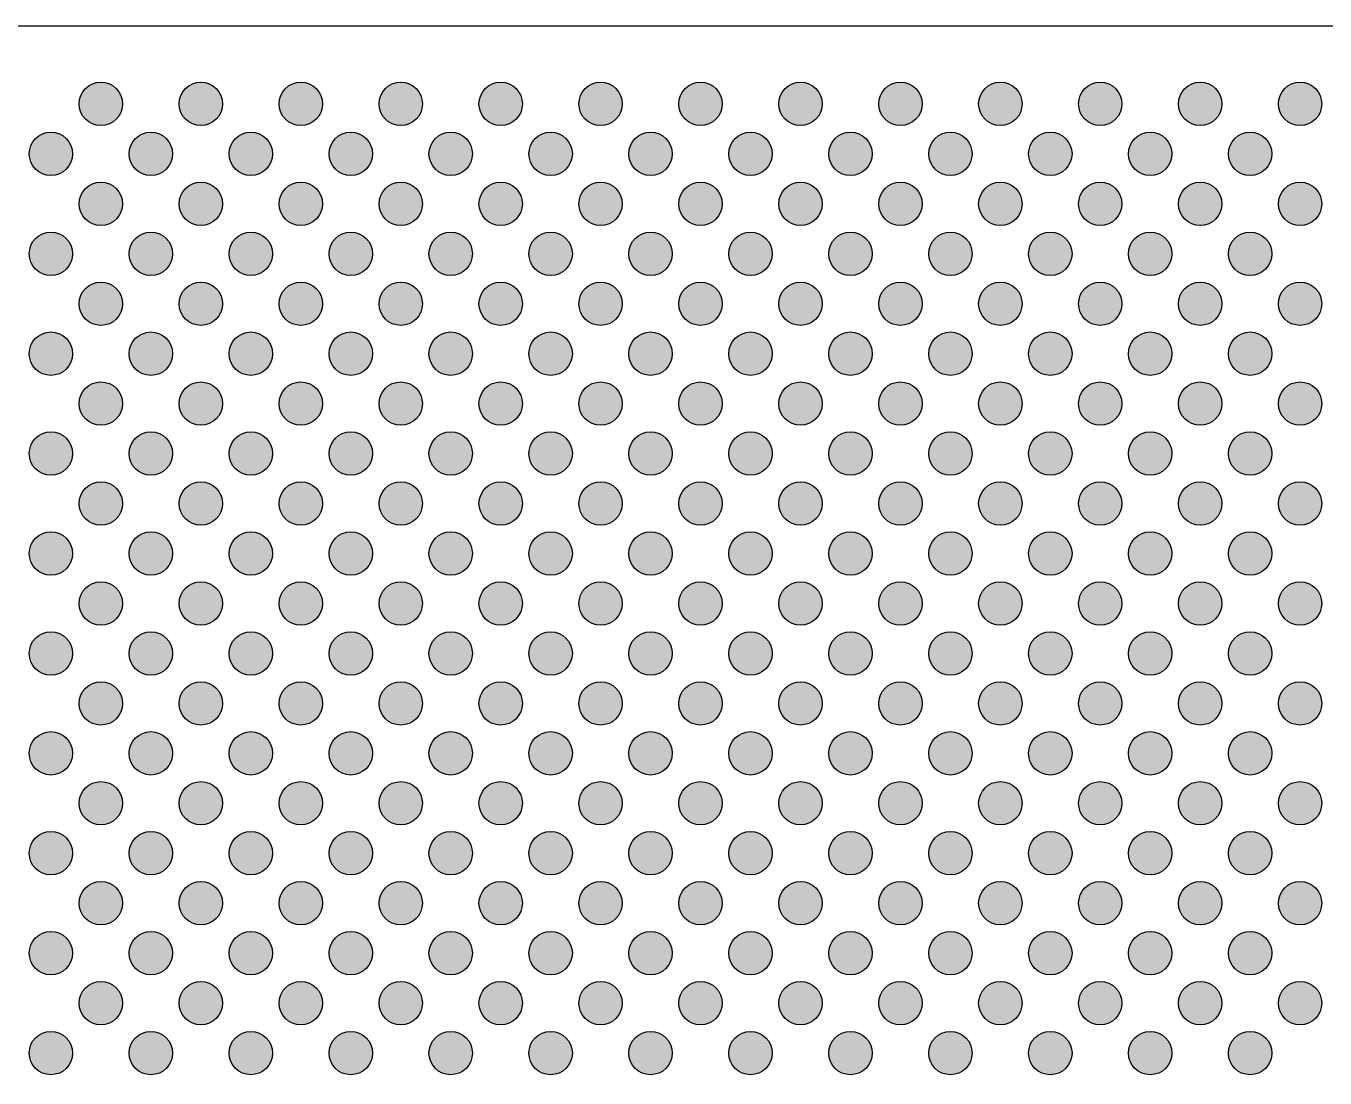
# Model space of a CAD drawing. Extents: x -42000 to 45000, y -40000 to 40000.
# Drawn here: x -15750 to -2882, y 12076 to 22500 of the extents above; entities that cross this region are included whole.
import ezdxf

# ---------------------------------------------------------------- set-up
doc = ezdxf.new("R2010")
doc.units = 0
doc.header["$MEASUREMENT"] = 0
doc.layers.add('PKG_OUTLINE', color=81, linetype='CONTINUOUS')
doc.layers.add('SOLDERMASK_PADS_BTM', color=12, linetype='CONTINUOUS')

msp = doc.modelspace()

# ---------------------------------------------------------------- hatches: boundary and pattern name
at = {"layer": 'SOLDERMASK_PADS_BTM'}
h = msp.add_hatch(color=256, dxfattribs=at)
edge = h.paths.add_edge_path()
edge.add_arc((-15008, 21728), 215, 0, 360, ccw=False)
h = msp.add_hatch(color=256, dxfattribs=at)
edge = h.paths.add_edge_path()
edge.add_arc((-14018, 21728), 215, 0, 360, ccw=False)
h = msp.add_hatch(color=256, dxfattribs=at)
edge = h.paths.add_edge_path()
edge.add_arc((-13028, 21728), 215, 0, 360, ccw=False)
h = msp.add_hatch(color=256, dxfattribs=at)
edge = h.paths.add_edge_path()
edge.add_arc((-12038, 21728), 215, 0, 360, ccw=False)
h = msp.add_hatch(color=256, dxfattribs=at)
edge = h.paths.add_edge_path()
edge.add_arc((-11048, 21728), 215, 0, 360, ccw=False)
h = msp.add_hatch(color=256, dxfattribs=at)
edge = h.paths.add_edge_path()
edge.add_arc((-10058, 21728), 215, 0, 360, ccw=False)
h = msp.add_hatch(color=256, dxfattribs=at)
edge = h.paths.add_edge_path()
edge.add_arc((-9068, 21728), 215, 0, 360, ccw=False)
h = msp.add_hatch(color=256, dxfattribs=at)
edge = h.paths.add_edge_path()
edge.add_arc((-8078, 21728), 215, 0, 360, ccw=False)
h = msp.add_hatch(color=256, dxfattribs=at)
edge = h.paths.add_edge_path()
edge.add_arc((-7088, 21728), 215, 0, 360, ccw=False)
h = msp.add_hatch(color=256, dxfattribs=at)
edge = h.paths.add_edge_path()
edge.add_arc((-6098, 21728), 215, 0, 360, ccw=False)
h = msp.add_hatch(color=256, dxfattribs=at)
edge = h.paths.add_edge_path()
edge.add_arc((-5108, 21728), 215, 0, 360, ccw=False)
h = msp.add_hatch(color=256, dxfattribs=at)
edge = h.paths.add_edge_path()
edge.add_arc((-4118, 21728), 215, 0, 360, ccw=False)
h = msp.add_hatch(color=256, dxfattribs=at)
edge = h.paths.add_edge_path()
edge.add_arc((-3129, 21728), 215, 0, 360, ccw=False)
h = msp.add_hatch(color=256, dxfattribs=at)
edge = h.paths.add_edge_path()
edge.add_arc((-15503, 21233), 215, 0, 360, ccw=False)
h = msp.add_hatch(color=256, dxfattribs=at)
edge = h.paths.add_edge_path()
edge.add_arc((-14513, 21233), 215, 0, 360, ccw=False)
h = msp.add_hatch(color=256, dxfattribs=at)
edge = h.paths.add_edge_path()
edge.add_arc((-13523, 21233), 215, 0, 360, ccw=False)
h = msp.add_hatch(color=256, dxfattribs=at)
edge = h.paths.add_edge_path()
edge.add_arc((-12533, 21233), 215, 0, 360, ccw=False)
h = msp.add_hatch(color=256, dxfattribs=at)
edge = h.paths.add_edge_path()
edge.add_arc((-11543, 21233), 215, 0, 360, ccw=False)
h = msp.add_hatch(color=256, dxfattribs=at)
edge = h.paths.add_edge_path()
edge.add_arc((-10553, 21233), 215, 0, 360, ccw=False)
h = msp.add_hatch(color=256, dxfattribs=at)
edge = h.paths.add_edge_path()
edge.add_arc((-9563, 21233), 215, 0, 360, ccw=False)
h = msp.add_hatch(color=256, dxfattribs=at)
edge = h.paths.add_edge_path()
edge.add_arc((-8573, 21233), 215, 0, 360, ccw=False)
h = msp.add_hatch(color=256, dxfattribs=at)
edge = h.paths.add_edge_path()
edge.add_arc((-7583, 21233), 215, 0, 360, ccw=False)
h = msp.add_hatch(color=256, dxfattribs=at)
edge = h.paths.add_edge_path()
edge.add_arc((-6593, 21233), 215, 0, 360, ccw=False)
h = msp.add_hatch(color=256, dxfattribs=at)
edge = h.paths.add_edge_path()
edge.add_arc((-5603, 21233), 215, 0, 360, ccw=False)
h = msp.add_hatch(color=256, dxfattribs=at)
edge = h.paths.add_edge_path()
edge.add_arc((-4613, 21233), 215, 0, 360, ccw=False)
h = msp.add_hatch(color=256, dxfattribs=at)
edge = h.paths.add_edge_path()
edge.add_arc((-3624, 21233), 215, 0, 360, ccw=False)
h = msp.add_hatch(color=256, dxfattribs=at)
edge = h.paths.add_edge_path()
edge.add_arc((-15008, 20738), 215, 0, 360, ccw=False)
h = msp.add_hatch(color=256, dxfattribs=at)
edge = h.paths.add_edge_path()
edge.add_arc((-14018, 20738), 215, 0, 360, ccw=False)
h = msp.add_hatch(color=256, dxfattribs=at)
edge = h.paths.add_edge_path()
edge.add_arc((-13028, 20738), 215, 0, 360, ccw=False)
h = msp.add_hatch(color=256, dxfattribs=at)
edge = h.paths.add_edge_path()
edge.add_arc((-12038, 20738), 215, 0, 360, ccw=False)
h = msp.add_hatch(color=256, dxfattribs=at)
edge = h.paths.add_edge_path()
edge.add_arc((-11048, 20738), 215, 0, 360, ccw=False)
h = msp.add_hatch(color=256, dxfattribs=at)
edge = h.paths.add_edge_path()
edge.add_arc((-10058, 20738), 215, 0, 360, ccw=False)
h = msp.add_hatch(color=256, dxfattribs=at)
edge = h.paths.add_edge_path()
edge.add_arc((-9068, 20738), 215, 0, 360, ccw=False)
h = msp.add_hatch(color=256, dxfattribs=at)
edge = h.paths.add_edge_path()
edge.add_arc((-8078, 20738), 215, 0, 360, ccw=False)
h = msp.add_hatch(color=256, dxfattribs=at)
edge = h.paths.add_edge_path()
edge.add_arc((-7088, 20738), 215, 0, 360, ccw=False)
h = msp.add_hatch(color=256, dxfattribs=at)
edge = h.paths.add_edge_path()
edge.add_arc((-6098, 20738), 215, 0, 360, ccw=False)
h = msp.add_hatch(color=256, dxfattribs=at)
edge = h.paths.add_edge_path()
edge.add_arc((-5108, 20738), 215, 0, 360, ccw=False)
h = msp.add_hatch(color=256, dxfattribs=at)
edge = h.paths.add_edge_path()
edge.add_arc((-4118, 20738), 215, 0, 360, ccw=False)
h = msp.add_hatch(color=256, dxfattribs=at)
edge = h.paths.add_edge_path()
edge.add_arc((-3129, 20738), 215, 0, 360, ccw=False)
h = msp.add_hatch(color=256, dxfattribs=at)
edge = h.paths.add_edge_path()
edge.add_arc((-15503, 20243), 215, 0, 360, ccw=False)
h = msp.add_hatch(color=256, dxfattribs=at)
edge = h.paths.add_edge_path()
edge.add_arc((-14513, 20243), 215, 0, 360, ccw=False)
h = msp.add_hatch(color=256, dxfattribs=at)
edge = h.paths.add_edge_path()
edge.add_arc((-13523, 20243), 215, 0, 360, ccw=False)
h = msp.add_hatch(color=256, dxfattribs=at)
edge = h.paths.add_edge_path()
edge.add_arc((-12533, 20243), 215, 0, 360, ccw=False)
h = msp.add_hatch(color=256, dxfattribs=at)
edge = h.paths.add_edge_path()
edge.add_arc((-11543, 20243), 215, 0, 360, ccw=False)
h = msp.add_hatch(color=256, dxfattribs=at)
edge = h.paths.add_edge_path()
edge.add_arc((-10553, 20243), 215, 0, 360, ccw=False)
h = msp.add_hatch(color=256, dxfattribs=at)
edge = h.paths.add_edge_path()
edge.add_arc((-9563, 20243), 215, 0, 360, ccw=False)
h = msp.add_hatch(color=256, dxfattribs=at)
edge = h.paths.add_edge_path()
edge.add_arc((-8573, 20243), 215, 0, 360, ccw=False)
h = msp.add_hatch(color=256, dxfattribs=at)
edge = h.paths.add_edge_path()
edge.add_arc((-7583, 20243), 215, 0, 360, ccw=False)
h = msp.add_hatch(color=256, dxfattribs=at)
edge = h.paths.add_edge_path()
edge.add_arc((-6593, 20243), 215, 0, 360, ccw=False)
h = msp.add_hatch(color=256, dxfattribs=at)
edge = h.paths.add_edge_path()
edge.add_arc((-5603, 20243), 215, 0, 360, ccw=False)
h = msp.add_hatch(color=256, dxfattribs=at)
edge = h.paths.add_edge_path()
edge.add_arc((-4613, 20243), 215, 0, 360, ccw=False)
h = msp.add_hatch(color=256, dxfattribs=at)
edge = h.paths.add_edge_path()
edge.add_arc((-3624, 20243), 215, 0, 360, ccw=False)
h = msp.add_hatch(color=256, dxfattribs=at)
edge = h.paths.add_edge_path()
edge.add_arc((-15008, 19748), 215, 0, 360, ccw=False)
h = msp.add_hatch(color=256, dxfattribs=at)
edge = h.paths.add_edge_path()
edge.add_arc((-14018, 19748), 215, 0, 360, ccw=False)
h = msp.add_hatch(color=256, dxfattribs=at)
edge = h.paths.add_edge_path()
edge.add_arc((-13028, 19748), 215, 0, 360, ccw=False)
h = msp.add_hatch(color=256, dxfattribs=at)
edge = h.paths.add_edge_path()
edge.add_arc((-12038, 19748), 215, 0, 360, ccw=False)
h = msp.add_hatch(color=256, dxfattribs=at)
edge = h.paths.add_edge_path()
edge.add_arc((-11048, 19748), 215, 0, 360, ccw=False)
h = msp.add_hatch(color=256, dxfattribs=at)
edge = h.paths.add_edge_path()
edge.add_arc((-10058, 19748), 215, 0, 360, ccw=False)
h = msp.add_hatch(color=256, dxfattribs=at)
edge = h.paths.add_edge_path()
edge.add_arc((-9068, 19748), 215, 0, 360, ccw=False)
h = msp.add_hatch(color=256, dxfattribs=at)
edge = h.paths.add_edge_path()
edge.add_arc((-8078, 19748), 215, 0, 360, ccw=False)
h = msp.add_hatch(color=256, dxfattribs=at)
edge = h.paths.add_edge_path()
edge.add_arc((-7088, 19748), 215, 0, 360, ccw=False)
h = msp.add_hatch(color=256, dxfattribs=at)
edge = h.paths.add_edge_path()
edge.add_arc((-6098, 19748), 215, 0, 360, ccw=False)
h = msp.add_hatch(color=256, dxfattribs=at)
edge = h.paths.add_edge_path()
edge.add_arc((-5108, 19748), 215, 0, 360, ccw=False)
h = msp.add_hatch(color=256, dxfattribs=at)
edge = h.paths.add_edge_path()
edge.add_arc((-4118, 19748), 215, 0, 360, ccw=False)
h = msp.add_hatch(color=256, dxfattribs=at)
edge = h.paths.add_edge_path()
edge.add_arc((-3129, 19748), 215, 0, 360, ccw=False)
h = msp.add_hatch(color=256, dxfattribs=at)
edge = h.paths.add_edge_path()
edge.add_arc((-15503, 19253), 215, 0, 360, ccw=False)
h = msp.add_hatch(color=256, dxfattribs=at)
edge = h.paths.add_edge_path()
edge.add_arc((-14513, 19253), 215, 0, 360, ccw=False)
h = msp.add_hatch(color=256, dxfattribs=at)
edge = h.paths.add_edge_path()
edge.add_arc((-13523, 19253), 215, 0, 360, ccw=False)
h = msp.add_hatch(color=256, dxfattribs=at)
edge = h.paths.add_edge_path()
edge.add_arc((-12533, 19253), 215, 0, 360, ccw=False)
h = msp.add_hatch(color=256, dxfattribs=at)
edge = h.paths.add_edge_path()
edge.add_arc((-11543, 19253), 215, 0, 360, ccw=False)
h = msp.add_hatch(color=256, dxfattribs=at)
edge = h.paths.add_edge_path()
edge.add_arc((-10553, 19253), 215, 0, 360, ccw=False)
h = msp.add_hatch(color=256, dxfattribs=at)
edge = h.paths.add_edge_path()
edge.add_arc((-9563, 19253), 215, 0, 360, ccw=False)
h = msp.add_hatch(color=256, dxfattribs=at)
edge = h.paths.add_edge_path()
edge.add_arc((-8573, 19253), 215, 0, 360, ccw=False)
h = msp.add_hatch(color=256, dxfattribs=at)
edge = h.paths.add_edge_path()
edge.add_arc((-7583, 19253), 215, 0, 360, ccw=False)
h = msp.add_hatch(color=256, dxfattribs=at)
edge = h.paths.add_edge_path()
edge.add_arc((-6593, 19253), 215, 0, 360, ccw=False)
h = msp.add_hatch(color=256, dxfattribs=at)
edge = h.paths.add_edge_path()
edge.add_arc((-5603, 19253), 215, 0, 360, ccw=False)
h = msp.add_hatch(color=256, dxfattribs=at)
edge = h.paths.add_edge_path()
edge.add_arc((-4613, 19253), 215, 0, 360, ccw=False)
h = msp.add_hatch(color=256, dxfattribs=at)
edge = h.paths.add_edge_path()
edge.add_arc((-3624, 19253), 215, 0, 360, ccw=False)
h = msp.add_hatch(color=256, dxfattribs=at)
edge = h.paths.add_edge_path()
edge.add_arc((-15008, 18758), 215, 0, 360, ccw=False)
h = msp.add_hatch(color=256, dxfattribs=at)
edge = h.paths.add_edge_path()
edge.add_arc((-14018, 18758), 215, 0, 360, ccw=False)
h = msp.add_hatch(color=256, dxfattribs=at)
edge = h.paths.add_edge_path()
edge.add_arc((-13028, 18758), 215, 0, 360, ccw=False)
h = msp.add_hatch(color=256, dxfattribs=at)
edge = h.paths.add_edge_path()
edge.add_arc((-12038, 18758), 215, 0, 360, ccw=False)
h = msp.add_hatch(color=256, dxfattribs=at)
edge = h.paths.add_edge_path()
edge.add_arc((-11048, 18758), 215, 0, 360, ccw=False)
h = msp.add_hatch(color=256, dxfattribs=at)
edge = h.paths.add_edge_path()
edge.add_arc((-10058, 18758), 215, 0, 360, ccw=False)
h = msp.add_hatch(color=256, dxfattribs=at)
edge = h.paths.add_edge_path()
edge.add_arc((-9068, 18758), 215, 0, 360, ccw=False)
h = msp.add_hatch(color=256, dxfattribs=at)
edge = h.paths.add_edge_path()
edge.add_arc((-8078, 18758), 215, 0, 360, ccw=False)
h = msp.add_hatch(color=256, dxfattribs=at)
edge = h.paths.add_edge_path()
edge.add_arc((-7088, 18758), 215, 0, 360, ccw=False)
h = msp.add_hatch(color=256, dxfattribs=at)
edge = h.paths.add_edge_path()
edge.add_arc((-6098, 18758), 215, 0, 360, ccw=False)
h = msp.add_hatch(color=256, dxfattribs=at)
edge = h.paths.add_edge_path()
edge.add_arc((-5108, 18758), 215, 0, 360, ccw=False)
h = msp.add_hatch(color=256, dxfattribs=at)
edge = h.paths.add_edge_path()
edge.add_arc((-4118, 18758), 215, 0, 360, ccw=False)
h = msp.add_hatch(color=256, dxfattribs=at)
edge = h.paths.add_edge_path()
edge.add_arc((-3129, 18758), 215, 0, 360, ccw=False)
h = msp.add_hatch(color=256, dxfattribs=at)
edge = h.paths.add_edge_path()
edge.add_arc((-15503, 18263), 215, 0, 360, ccw=False)
h = msp.add_hatch(color=256, dxfattribs=at)
edge = h.paths.add_edge_path()
edge.add_arc((-14513, 18263), 215, 0, 360, ccw=False)
h = msp.add_hatch(color=256, dxfattribs=at)
edge = h.paths.add_edge_path()
edge.add_arc((-13523, 18263), 215, 0, 360, ccw=False)
h = msp.add_hatch(color=256, dxfattribs=at)
edge = h.paths.add_edge_path()
edge.add_arc((-12533, 18263), 215, 0, 360, ccw=False)
h = msp.add_hatch(color=256, dxfattribs=at)
edge = h.paths.add_edge_path()
edge.add_arc((-11543, 18263), 215, 0, 360, ccw=False)
h = msp.add_hatch(color=256, dxfattribs=at)
edge = h.paths.add_edge_path()
edge.add_arc((-10553, 18263), 215, 0, 360, ccw=False)
h = msp.add_hatch(color=256, dxfattribs=at)
edge = h.paths.add_edge_path()
edge.add_arc((-9563, 18263), 215, 0, 360, ccw=False)
h = msp.add_hatch(color=256, dxfattribs=at)
edge = h.paths.add_edge_path()
edge.add_arc((-8573, 18263), 215, 0, 360, ccw=False)
h = msp.add_hatch(color=256, dxfattribs=at)
edge = h.paths.add_edge_path()
edge.add_arc((-7583, 18263), 215, 0, 360, ccw=False)
h = msp.add_hatch(color=256, dxfattribs=at)
edge = h.paths.add_edge_path()
edge.add_arc((-6593, 18263), 215, 0, 360, ccw=False)
h = msp.add_hatch(color=256, dxfattribs=at)
edge = h.paths.add_edge_path()
edge.add_arc((-5603, 18263), 215, 0, 360, ccw=False)
h = msp.add_hatch(color=256, dxfattribs=at)
edge = h.paths.add_edge_path()
edge.add_arc((-4613, 18263), 215, 0, 360, ccw=False)
h = msp.add_hatch(color=256, dxfattribs=at)
edge = h.paths.add_edge_path()
edge.add_arc((-3624, 18263), 215, 0, 360, ccw=False)
h = msp.add_hatch(color=256, dxfattribs=at)
edge = h.paths.add_edge_path()
edge.add_arc((-15008, 17768), 215, 0, 360, ccw=False)
h = msp.add_hatch(color=256, dxfattribs=at)
edge = h.paths.add_edge_path()
edge.add_arc((-14018, 17768), 215, 0, 360, ccw=False)
h = msp.add_hatch(color=256, dxfattribs=at)
edge = h.paths.add_edge_path()
edge.add_arc((-13028, 17768), 215, 0, 360, ccw=False)
h = msp.add_hatch(color=256, dxfattribs=at)
edge = h.paths.add_edge_path()
edge.add_arc((-12038, 17768), 215, 0, 360, ccw=False)
h = msp.add_hatch(color=256, dxfattribs=at)
edge = h.paths.add_edge_path()
edge.add_arc((-11048, 17768), 215, 0, 360, ccw=False)
h = msp.add_hatch(color=256, dxfattribs=at)
edge = h.paths.add_edge_path()
edge.add_arc((-10058, 17768), 215, 0, 360, ccw=False)
h = msp.add_hatch(color=256, dxfattribs=at)
edge = h.paths.add_edge_path()
edge.add_arc((-9068, 17768), 215, 0, 360, ccw=False)
h = msp.add_hatch(color=256, dxfattribs=at)
edge = h.paths.add_edge_path()
edge.add_arc((-8078, 17768), 215, 0, 360, ccw=False)
h = msp.add_hatch(color=256, dxfattribs=at)
edge = h.paths.add_edge_path()
edge.add_arc((-7088, 17768), 215, 0, 360, ccw=False)
h = msp.add_hatch(color=256, dxfattribs=at)
edge = h.paths.add_edge_path()
edge.add_arc((-6098, 17768), 215, 0, 360, ccw=False)
h = msp.add_hatch(color=256, dxfattribs=at)
edge = h.paths.add_edge_path()
edge.add_arc((-5108, 17768), 215, 0, 360, ccw=False)
h = msp.add_hatch(color=256, dxfattribs=at)
edge = h.paths.add_edge_path()
edge.add_arc((-4118, 17768), 215, 0, 360, ccw=False)
h = msp.add_hatch(color=256, dxfattribs=at)
edge = h.paths.add_edge_path()
edge.add_arc((-3129, 17768), 215, 0, 360, ccw=False)
h = msp.add_hatch(color=256, dxfattribs=at)
edge = h.paths.add_edge_path()
edge.add_arc((-15503, 17273), 215, 0, 360, ccw=False)
h = msp.add_hatch(color=256, dxfattribs=at)
edge = h.paths.add_edge_path()
edge.add_arc((-14513, 17273), 215, 0, 360, ccw=False)
h = msp.add_hatch(color=256, dxfattribs=at)
edge = h.paths.add_edge_path()
edge.add_arc((-13523, 17273), 215, 0, 360, ccw=False)
h = msp.add_hatch(color=256, dxfattribs=at)
edge = h.paths.add_edge_path()
edge.add_arc((-12533, 17273), 215, 0, 360, ccw=False)
h = msp.add_hatch(color=256, dxfattribs=at)
edge = h.paths.add_edge_path()
edge.add_arc((-11543, 17273), 215, 0, 360, ccw=False)
h = msp.add_hatch(color=256, dxfattribs=at)
edge = h.paths.add_edge_path()
edge.add_arc((-10553, 17273), 215, 0, 360, ccw=False)
h = msp.add_hatch(color=256, dxfattribs=at)
edge = h.paths.add_edge_path()
edge.add_arc((-9563, 17273), 215, 0, 360, ccw=False)
h = msp.add_hatch(color=256, dxfattribs=at)
edge = h.paths.add_edge_path()
edge.add_arc((-8573, 17273), 215, 0, 360, ccw=False)
h = msp.add_hatch(color=256, dxfattribs=at)
edge = h.paths.add_edge_path()
edge.add_arc((-7583, 17273), 215, 0, 360, ccw=False)
h = msp.add_hatch(color=256, dxfattribs=at)
edge = h.paths.add_edge_path()
edge.add_arc((-6593, 17273), 215, 0, 360, ccw=False)
h = msp.add_hatch(color=256, dxfattribs=at)
edge = h.paths.add_edge_path()
edge.add_arc((-5603, 17273), 215, 0, 360, ccw=False)
h = msp.add_hatch(color=256, dxfattribs=at)
edge = h.paths.add_edge_path()
edge.add_arc((-4613, 17273), 215, 0, 360, ccw=False)
h = msp.add_hatch(color=256, dxfattribs=at)
edge = h.paths.add_edge_path()
edge.add_arc((-3624, 17273), 215, 0, 360, ccw=False)
h = msp.add_hatch(color=256, dxfattribs=at)
edge = h.paths.add_edge_path()
edge.add_arc((-15008, 16778), 215, 0, 360, ccw=False)
h = msp.add_hatch(color=256, dxfattribs=at)
edge = h.paths.add_edge_path()
edge.add_arc((-14018, 16778), 215, 0, 360, ccw=False)
h = msp.add_hatch(color=256, dxfattribs=at)
edge = h.paths.add_edge_path()
edge.add_arc((-13028, 16778), 215, 0, 360, ccw=False)
h = msp.add_hatch(color=256, dxfattribs=at)
edge = h.paths.add_edge_path()
edge.add_arc((-12038, 16778), 215, 0, 360, ccw=False)
h = msp.add_hatch(color=256, dxfattribs=at)
edge = h.paths.add_edge_path()
edge.add_arc((-11048, 16778), 215, 0, 360, ccw=False)
h = msp.add_hatch(color=256, dxfattribs=at)
edge = h.paths.add_edge_path()
edge.add_arc((-10058, 16778), 215, 0, 360, ccw=False)
h = msp.add_hatch(color=256, dxfattribs=at)
edge = h.paths.add_edge_path()
edge.add_arc((-9068, 16778), 215, 0, 360, ccw=False)
h = msp.add_hatch(color=256, dxfattribs=at)
edge = h.paths.add_edge_path()
edge.add_arc((-8078, 16778), 215, 0, 360, ccw=False)
h = msp.add_hatch(color=256, dxfattribs=at)
edge = h.paths.add_edge_path()
edge.add_arc((-7088, 16778), 215, 0, 360, ccw=False)
h = msp.add_hatch(color=256, dxfattribs=at)
edge = h.paths.add_edge_path()
edge.add_arc((-6098, 16778), 215, 0, 360, ccw=False)
h = msp.add_hatch(color=256, dxfattribs=at)
edge = h.paths.add_edge_path()
edge.add_arc((-5108, 16778), 215, 0, 360, ccw=False)
h = msp.add_hatch(color=256, dxfattribs=at)
edge = h.paths.add_edge_path()
edge.add_arc((-4118, 16778), 215, 0, 360, ccw=False)
h = msp.add_hatch(color=256, dxfattribs=at)
edge = h.paths.add_edge_path()
edge.add_arc((-3129, 16778), 215, 0, 360, ccw=False)
h = msp.add_hatch(color=256, dxfattribs=at)
edge = h.paths.add_edge_path()
edge.add_arc((-15503, 16283), 215, 0, 360, ccw=False)
h = msp.add_hatch(color=256, dxfattribs=at)
edge = h.paths.add_edge_path()
edge.add_arc((-14513, 16283), 215, 0, 360, ccw=False)
h = msp.add_hatch(color=256, dxfattribs=at)
edge = h.paths.add_edge_path()
edge.add_arc((-13523, 16283), 215, 0, 360, ccw=False)
h = msp.add_hatch(color=256, dxfattribs=at)
edge = h.paths.add_edge_path()
edge.add_arc((-12533, 16283), 215, 0, 360, ccw=False)
h = msp.add_hatch(color=256, dxfattribs=at)
edge = h.paths.add_edge_path()
edge.add_arc((-11543, 16283), 215, 0, 360, ccw=False)
h = msp.add_hatch(color=256, dxfattribs=at)
edge = h.paths.add_edge_path()
edge.add_arc((-10553, 16283), 215, 0, 360, ccw=False)
h = msp.add_hatch(color=256, dxfattribs=at)
edge = h.paths.add_edge_path()
edge.add_arc((-9563, 16283), 215, 0, 360, ccw=False)
h = msp.add_hatch(color=256, dxfattribs=at)
edge = h.paths.add_edge_path()
edge.add_arc((-8573, 16283), 215, 0, 360, ccw=False)
h = msp.add_hatch(color=256, dxfattribs=at)
edge = h.paths.add_edge_path()
edge.add_arc((-7583, 16283), 215, 0, 360, ccw=False)
h = msp.add_hatch(color=256, dxfattribs=at)
edge = h.paths.add_edge_path()
edge.add_arc((-6593, 16283), 215, 0, 360, ccw=False)
h = msp.add_hatch(color=256, dxfattribs=at)
edge = h.paths.add_edge_path()
edge.add_arc((-5603, 16283), 215, 0, 360, ccw=False)
h = msp.add_hatch(color=256, dxfattribs=at)
edge = h.paths.add_edge_path()
edge.add_arc((-4613, 16283), 215, 0, 360, ccw=False)
h = msp.add_hatch(color=256, dxfattribs=at)
edge = h.paths.add_edge_path()
edge.add_arc((-3624, 16283), 215, 0, 360, ccw=False)
h = msp.add_hatch(color=256, dxfattribs=at)
edge = h.paths.add_edge_path()
edge.add_arc((-15008, 15788), 215, 0, 360, ccw=False)
h = msp.add_hatch(color=256, dxfattribs=at)
edge = h.paths.add_edge_path()
edge.add_arc((-14018, 15788), 215, 0, 360, ccw=False)
h = msp.add_hatch(color=256, dxfattribs=at)
edge = h.paths.add_edge_path()
edge.add_arc((-13028, 15788), 215, 0, 360, ccw=False)
h = msp.add_hatch(color=256, dxfattribs=at)
edge = h.paths.add_edge_path()
edge.add_arc((-12038, 15788), 215, 0, 360, ccw=False)
h = msp.add_hatch(color=256, dxfattribs=at)
edge = h.paths.add_edge_path()
edge.add_arc((-11048, 15788), 215, 0, 360, ccw=False)
h = msp.add_hatch(color=256, dxfattribs=at)
edge = h.paths.add_edge_path()
edge.add_arc((-10058, 15788), 215, 0, 360, ccw=False)
h = msp.add_hatch(color=256, dxfattribs=at)
edge = h.paths.add_edge_path()
edge.add_arc((-9068, 15788), 215, 0, 360, ccw=False)
h = msp.add_hatch(color=256, dxfattribs=at)
edge = h.paths.add_edge_path()
edge.add_arc((-8078, 15788), 215, 0, 360, ccw=False)
h = msp.add_hatch(color=256, dxfattribs=at)
edge = h.paths.add_edge_path()
edge.add_arc((-7088, 15788), 215, 0, 360, ccw=False)
h = msp.add_hatch(color=256, dxfattribs=at)
edge = h.paths.add_edge_path()
edge.add_arc((-6098, 15788), 215, 0, 360, ccw=False)
h = msp.add_hatch(color=256, dxfattribs=at)
edge = h.paths.add_edge_path()
edge.add_arc((-5108, 15788), 215, 0, 360, ccw=False)
h = msp.add_hatch(color=256, dxfattribs=at)
edge = h.paths.add_edge_path()
edge.add_arc((-4118, 15788), 215, 0, 360, ccw=False)
h = msp.add_hatch(color=256, dxfattribs=at)
edge = h.paths.add_edge_path()
edge.add_arc((-3129, 15788), 215, 0, 360, ccw=False)
h = msp.add_hatch(color=256, dxfattribs=at)
edge = h.paths.add_edge_path()
edge.add_arc((-15503, 15293), 215, 0, 360, ccw=False)
h = msp.add_hatch(color=256, dxfattribs=at)
edge = h.paths.add_edge_path()
edge.add_arc((-14513, 15293), 215, 0, 360, ccw=False)
h = msp.add_hatch(color=256, dxfattribs=at)
edge = h.paths.add_edge_path()
edge.add_arc((-13523, 15293), 215, 0, 360, ccw=False)
h = msp.add_hatch(color=256, dxfattribs=at)
edge = h.paths.add_edge_path()
edge.add_arc((-12533, 15293), 215, 0, 360, ccw=False)
h = msp.add_hatch(color=256, dxfattribs=at)
edge = h.paths.add_edge_path()
edge.add_arc((-11543, 15293), 215, 0, 360, ccw=False)
h = msp.add_hatch(color=256, dxfattribs=at)
edge = h.paths.add_edge_path()
edge.add_arc((-10553, 15293), 215, 0, 360, ccw=False)
h = msp.add_hatch(color=256, dxfattribs=at)
edge = h.paths.add_edge_path()
edge.add_arc((-9563, 15293), 215, 0, 360, ccw=False)
h = msp.add_hatch(color=256, dxfattribs=at)
edge = h.paths.add_edge_path()
edge.add_arc((-8573, 15293), 215, 0, 360, ccw=False)
h = msp.add_hatch(color=256, dxfattribs=at)
edge = h.paths.add_edge_path()
edge.add_arc((-7583, 15293), 215, 0, 360, ccw=False)
h = msp.add_hatch(color=256, dxfattribs=at)
edge = h.paths.add_edge_path()
edge.add_arc((-6593, 15293), 215, 0, 360, ccw=False)
h = msp.add_hatch(color=256, dxfattribs=at)
edge = h.paths.add_edge_path()
edge.add_arc((-5603, 15293), 215, 0, 360, ccw=False)
h = msp.add_hatch(color=256, dxfattribs=at)
edge = h.paths.add_edge_path()
edge.add_arc((-4613, 15293), 215, 0, 360, ccw=False)
h = msp.add_hatch(color=256, dxfattribs=at)
edge = h.paths.add_edge_path()
edge.add_arc((-3624, 15293), 215, 0, 360, ccw=False)
h = msp.add_hatch(color=256, dxfattribs=at)
edge = h.paths.add_edge_path()
edge.add_arc((-15008, 14798), 215, 0, 360, ccw=False)
h = msp.add_hatch(color=256, dxfattribs=at)
edge = h.paths.add_edge_path()
edge.add_arc((-14018, 14798), 215, 0, 360, ccw=False)
h = msp.add_hatch(color=256, dxfattribs=at)
edge = h.paths.add_edge_path()
edge.add_arc((-13028, 14798), 215, 0, 360, ccw=False)
h = msp.add_hatch(color=256, dxfattribs=at)
edge = h.paths.add_edge_path()
edge.add_arc((-12038, 14798), 215, 0, 360, ccw=False)
h = msp.add_hatch(color=256, dxfattribs=at)
edge = h.paths.add_edge_path()
edge.add_arc((-11048, 14798), 215, 0, 360, ccw=False)
h = msp.add_hatch(color=256, dxfattribs=at)
edge = h.paths.add_edge_path()
edge.add_arc((-10058, 14798), 215, 0, 360, ccw=False)
h = msp.add_hatch(color=256, dxfattribs=at)
edge = h.paths.add_edge_path()
edge.add_arc((-9068, 14798), 215, 0, 360, ccw=False)
h = msp.add_hatch(color=256, dxfattribs=at)
edge = h.paths.add_edge_path()
edge.add_arc((-8078, 14798), 215, 0, 360, ccw=False)
h = msp.add_hatch(color=256, dxfattribs=at)
edge = h.paths.add_edge_path()
edge.add_arc((-7088, 14798), 215, 0, 360, ccw=False)
h = msp.add_hatch(color=256, dxfattribs=at)
edge = h.paths.add_edge_path()
edge.add_arc((-6098, 14798), 215, 0, 360, ccw=False)
h = msp.add_hatch(color=256, dxfattribs=at)
edge = h.paths.add_edge_path()
edge.add_arc((-5108, 14798), 215, 0, 360, ccw=False)
h = msp.add_hatch(color=256, dxfattribs=at)
edge = h.paths.add_edge_path()
edge.add_arc((-4118, 14798), 215, 0, 360, ccw=False)
h = msp.add_hatch(color=256, dxfattribs=at)
edge = h.paths.add_edge_path()
edge.add_arc((-3129, 14798), 215, 0, 360, ccw=False)
h = msp.add_hatch(color=256, dxfattribs=at)
edge = h.paths.add_edge_path()
edge.add_arc((-15503, 14303), 215, 0, 360, ccw=False)
h = msp.add_hatch(color=256, dxfattribs=at)
edge = h.paths.add_edge_path()
edge.add_arc((-14513, 14303), 215, 0, 360, ccw=False)
h = msp.add_hatch(color=256, dxfattribs=at)
edge = h.paths.add_edge_path()
edge.add_arc((-13523, 14303), 215, 0, 360, ccw=False)
h = msp.add_hatch(color=256, dxfattribs=at)
edge = h.paths.add_edge_path()
edge.add_arc((-12533, 14303), 215, 0, 360, ccw=False)
h = msp.add_hatch(color=256, dxfattribs=at)
edge = h.paths.add_edge_path()
edge.add_arc((-11543, 14303), 215, 0, 360, ccw=False)
h = msp.add_hatch(color=256, dxfattribs=at)
edge = h.paths.add_edge_path()
edge.add_arc((-10553, 14303), 215, 0, 360, ccw=False)
h = msp.add_hatch(color=256, dxfattribs=at)
edge = h.paths.add_edge_path()
edge.add_arc((-9563, 14303), 215, 0, 360, ccw=False)
h = msp.add_hatch(color=256, dxfattribs=at)
edge = h.paths.add_edge_path()
edge.add_arc((-8573, 14303), 215, 0, 360, ccw=False)
h = msp.add_hatch(color=256, dxfattribs=at)
edge = h.paths.add_edge_path()
edge.add_arc((-7583, 14303), 215, 0, 360, ccw=False)
h = msp.add_hatch(color=256, dxfattribs=at)
edge = h.paths.add_edge_path()
edge.add_arc((-6593, 14303), 215, 0, 360, ccw=False)
h = msp.add_hatch(color=256, dxfattribs=at)
edge = h.paths.add_edge_path()
edge.add_arc((-5603, 14303), 215, 0, 360, ccw=False)
h = msp.add_hatch(color=256, dxfattribs=at)
edge = h.paths.add_edge_path()
edge.add_arc((-4613, 14303), 215, 0, 360, ccw=False)
h = msp.add_hatch(color=256, dxfattribs=at)
edge = h.paths.add_edge_path()
edge.add_arc((-3624, 14303), 215, 0, 360, ccw=False)
h = msp.add_hatch(color=256, dxfattribs=at)
edge = h.paths.add_edge_path()
edge.add_arc((-15008, 13808), 215, 0, 360, ccw=False)
h = msp.add_hatch(color=256, dxfattribs=at)
edge = h.paths.add_edge_path()
edge.add_arc((-14018, 13808), 215, 0, 360, ccw=False)
h = msp.add_hatch(color=256, dxfattribs=at)
edge = h.paths.add_edge_path()
edge.add_arc((-13028, 13808), 215, 0, 360, ccw=False)
h = msp.add_hatch(color=256, dxfattribs=at)
edge = h.paths.add_edge_path()
edge.add_arc((-12038, 13808), 215, 0, 360, ccw=False)
h = msp.add_hatch(color=256, dxfattribs=at)
edge = h.paths.add_edge_path()
edge.add_arc((-11048, 13808), 215, 0, 360, ccw=False)
h = msp.add_hatch(color=256, dxfattribs=at)
edge = h.paths.add_edge_path()
edge.add_arc((-10058, 13808), 215, 0, 360, ccw=False)
h = msp.add_hatch(color=256, dxfattribs=at)
edge = h.paths.add_edge_path()
edge.add_arc((-9068, 13808), 215, 0, 360, ccw=False)
h = msp.add_hatch(color=256, dxfattribs=at)
edge = h.paths.add_edge_path()
edge.add_arc((-8078, 13808), 215, 0, 360, ccw=False)
h = msp.add_hatch(color=256, dxfattribs=at)
edge = h.paths.add_edge_path()
edge.add_arc((-7088, 13808), 215, 0, 360, ccw=False)
h = msp.add_hatch(color=256, dxfattribs=at)
edge = h.paths.add_edge_path()
edge.add_arc((-6098, 13808), 215, 0, 360, ccw=False)
h = msp.add_hatch(color=256, dxfattribs=at)
edge = h.paths.add_edge_path()
edge.add_arc((-5108, 13808), 215, 0, 360, ccw=False)
h = msp.add_hatch(color=256, dxfattribs=at)
edge = h.paths.add_edge_path()
edge.add_arc((-4118, 13808), 215, 0, 360, ccw=False)
h = msp.add_hatch(color=256, dxfattribs=at)
edge = h.paths.add_edge_path()
edge.add_arc((-3129, 13808), 215, 0, 360, ccw=False)
h = msp.add_hatch(color=256, dxfattribs=at)
edge = h.paths.add_edge_path()
edge.add_arc((-15503, 13313), 215, 0, 360, ccw=False)
h = msp.add_hatch(color=256, dxfattribs=at)
edge = h.paths.add_edge_path()
edge.add_arc((-14513, 13313), 215, 0, 360, ccw=False)
h = msp.add_hatch(color=256, dxfattribs=at)
edge = h.paths.add_edge_path()
edge.add_arc((-13523, 13313), 215, 0, 360, ccw=False)
h = msp.add_hatch(color=256, dxfattribs=at)
edge = h.paths.add_edge_path()
edge.add_arc((-12533, 13313), 215, 0, 360, ccw=False)
h = msp.add_hatch(color=256, dxfattribs=at)
edge = h.paths.add_edge_path()
edge.add_arc((-11543, 13313), 215, 0, 360, ccw=False)
h = msp.add_hatch(color=256, dxfattribs=at)
edge = h.paths.add_edge_path()
edge.add_arc((-10553, 13313), 215, 0, 360, ccw=False)
h = msp.add_hatch(color=256, dxfattribs=at)
edge = h.paths.add_edge_path()
edge.add_arc((-9563, 13313), 215, 0, 360, ccw=False)
h = msp.add_hatch(color=256, dxfattribs=at)
edge = h.paths.add_edge_path()
edge.add_arc((-8573, 13313), 215, 0, 360, ccw=False)
h = msp.add_hatch(color=256, dxfattribs=at)
edge = h.paths.add_edge_path()
edge.add_arc((-7583, 13313), 215, 0, 360, ccw=False)
h = msp.add_hatch(color=256, dxfattribs=at)
edge = h.paths.add_edge_path()
edge.add_arc((-6593, 13313), 215, 0, 360, ccw=False)
h = msp.add_hatch(color=256, dxfattribs=at)
edge = h.paths.add_edge_path()
edge.add_arc((-5603, 13313), 215, 0, 360, ccw=False)
h = msp.add_hatch(color=256, dxfattribs=at)
edge = h.paths.add_edge_path()
edge.add_arc((-4613, 13313), 215, 0, 360, ccw=False)
h = msp.add_hatch(color=256, dxfattribs=at)
edge = h.paths.add_edge_path()
edge.add_arc((-3624, 13313), 215, 0, 360, ccw=False)
h = msp.add_hatch(color=256, dxfattribs=at)
edge = h.paths.add_edge_path()
edge.add_arc((-15008, 12818), 215, 0, 360, ccw=False)
h = msp.add_hatch(color=256, dxfattribs=at)
edge = h.paths.add_edge_path()
edge.add_arc((-14018, 12818), 215, 0, 360, ccw=False)
h = msp.add_hatch(color=256, dxfattribs=at)
edge = h.paths.add_edge_path()
edge.add_arc((-13028, 12818), 215, 0, 360, ccw=False)
h = msp.add_hatch(color=256, dxfattribs=at)
edge = h.paths.add_edge_path()
edge.add_arc((-12038, 12818), 215, 0, 360, ccw=False)
h = msp.add_hatch(color=256, dxfattribs=at)
edge = h.paths.add_edge_path()
edge.add_arc((-11048, 12818), 215, 0, 360, ccw=False)
h = msp.add_hatch(color=256, dxfattribs=at)
edge = h.paths.add_edge_path()
edge.add_arc((-10058, 12818), 215, 0, 360, ccw=False)
h = msp.add_hatch(color=256, dxfattribs=at)
edge = h.paths.add_edge_path()
edge.add_arc((-9068, 12818), 215, 0, 360, ccw=False)
h = msp.add_hatch(color=256, dxfattribs=at)
edge = h.paths.add_edge_path()
edge.add_arc((-8078, 12818), 215, 0, 360, ccw=False)
h = msp.add_hatch(color=256, dxfattribs=at)
edge = h.paths.add_edge_path()
edge.add_arc((-7088, 12818), 215, 0, 360, ccw=False)
h = msp.add_hatch(color=256, dxfattribs=at)
edge = h.paths.add_edge_path()
edge.add_arc((-6098, 12818), 215, 0, 360, ccw=False)
h = msp.add_hatch(color=256, dxfattribs=at)
edge = h.paths.add_edge_path()
edge.add_arc((-5108, 12818), 215, 0, 360, ccw=False)
h = msp.add_hatch(color=256, dxfattribs=at)
edge = h.paths.add_edge_path()
edge.add_arc((-4118, 12818), 215, 0, 360, ccw=False)
h = msp.add_hatch(color=256, dxfattribs=at)
edge = h.paths.add_edge_path()
edge.add_arc((-3129, 12818), 215, 0, 360, ccw=False)
h = msp.add_hatch(color=256, dxfattribs=at)
edge = h.paths.add_edge_path()
edge.add_arc((-15503, 12323), 215, 0, 360, ccw=False)
h = msp.add_hatch(color=256, dxfattribs=at)
edge = h.paths.add_edge_path()
edge.add_arc((-14513, 12323), 215, 0, 360, ccw=False)
h = msp.add_hatch(color=256, dxfattribs=at)
edge = h.paths.add_edge_path()
edge.add_arc((-13523, 12323), 215, 0, 360, ccw=False)
h = msp.add_hatch(color=256, dxfattribs=at)
edge = h.paths.add_edge_path()
edge.add_arc((-12533, 12323), 215, 0, 360, ccw=False)
h = msp.add_hatch(color=256, dxfattribs=at)
edge = h.paths.add_edge_path()
edge.add_arc((-11543, 12323), 215, 0, 360, ccw=False)
h = msp.add_hatch(color=256, dxfattribs=at)
edge = h.paths.add_edge_path()
edge.add_arc((-10553, 12323), 215, 0, 360, ccw=False)
h = msp.add_hatch(color=256, dxfattribs=at)
edge = h.paths.add_edge_path()
edge.add_arc((-9563, 12323), 215, 0, 360, ccw=False)
h = msp.add_hatch(color=256, dxfattribs=at)
edge = h.paths.add_edge_path()
edge.add_arc((-8573, 12323), 215, 0, 360, ccw=False)
h = msp.add_hatch(color=256, dxfattribs=at)
edge = h.paths.add_edge_path()
edge.add_arc((-7583, 12323), 215, 0, 360, ccw=False)
h = msp.add_hatch(color=256, dxfattribs=at)
edge = h.paths.add_edge_path()
edge.add_arc((-6593, 12323), 215, 0, 360, ccw=False)
h = msp.add_hatch(color=256, dxfattribs=at)
edge = h.paths.add_edge_path()
edge.add_arc((-5603, 12323), 215, 0, 360, ccw=False)
h = msp.add_hatch(color=256, dxfattribs=at)
edge = h.paths.add_edge_path()
edge.add_arc((-4613, 12323), 215, 0, 360, ccw=False)
h = msp.add_hatch(color=256, dxfattribs=at)
edge = h.paths.add_edge_path()
edge.add_arc((-3624, 12323), 215, 0, 360, ccw=False)

# ---------------------------------------------------------------- linework, layer by layer
at = {"layer": 'PKG_OUTLINE'}
msp.add_lwpolyline([(-26250, -22500), (-26250, 22500), (26250, 22500), (26250, -22500)], close=True, dxfattribs=at)
at = {"layer": 'SOLDERMASK_PADS_BTM'}
for centre in [(-15008, 21728), (-14018, 21728), (-13028, 21728), (-12038, 21728), (-11048, 21728), (-10058, 21728), (-9068, 21728), (-8078, 21728), (-7088, 21728), (-6098, 21728), (-5108, 21728), (-4118, 21728), (-3129, 21728), (-15503, 21233), (-14513, 21233), (-13523, 21233), (-12533, 21233), (-11543, 21233), (-10553, 21233), (-9563, 21233), (-8573, 21233), (-7583, 21233), (-6593, 21233), (-5603, 21233), (-4613, 21233), (-3624, 21233), (-15008, 20738), (-14018, 20738), (-13028, 20738), (-12038, 20738), (-11048, 20738), (-10058, 20738), (-9068, 20738), (-8078, 20738), (-7088, 20738), (-6098, 20738), (-5108, 20738), (-4118, 20738), (-3129, 20738), (-15503, 20243), (-14513, 20243), (-13523, 20243), (-12533, 20243), (-11543, 20243), (-10553, 20243), (-9563, 20243), (-8573, 20243), (-7583, 20243), (-6593, 20243), (-5603, 20243), (-4613, 20243), (-3624, 20243), (-15008, 19748), (-14018, 19748), (-13028, 19748), (-12038, 19748), (-11048, 19748), (-10058, 19748), (-9068, 19748), (-8078, 19748), (-7088, 19748), (-6098, 19748), (-5108, 19748), (-4118, 19748), (-3129, 19748), (-15503, 19253), (-14513, 19253), (-13523, 19253), (-12533, 19253), (-11543, 19253), (-10553, 19253), (-9563, 19253), (-8573, 19253), (-7583, 19253), (-6593, 19253), (-5603, 19253), (-4613, 19253), (-3624, 19253), (-15008, 18758), (-14018, 18758), (-13028, 18758), (-12038, 18758), (-11048, 18758), (-10058, 18758), (-9068, 18758), (-8078, 18758), (-7088, 18758), (-6098, 18758), (-5108, 18758), (-4118, 18758), (-3129, 18758), (-15503, 18263), (-14513, 18263), (-13523, 18263), (-12533, 18263), (-11543, 18263), (-10553, 18263), (-9563, 18263), (-8573, 18263), (-7583, 18263), (-6593, 18263), (-5603, 18263), (-4613, 18263), (-3624, 18263), (-15008, 17768), (-14018, 17768), (-13028, 17768), (-12038, 17768), (-11048, 17768), (-10058, 17768), (-9068, 17768), (-8078, 17768), (-7088, 17768), (-6098, 17768), (-5108, 17768), (-4118, 17768), (-3129, 17768), (-15503, 17273), (-14513, 17273), (-13523, 17273), (-12533, 17273), (-11543, 17273), (-10553, 17273), (-9563, 17273), (-8573, 17273), (-7583, 17273), (-6593, 17273), (-5603, 17273), (-4613, 17273), (-3624, 17273), (-15008, 16778), (-14018, 16778), (-13028, 16778), (-12038, 16778), (-11048, 16778), (-10058, 16778), (-9068, 16778), (-8078, 16778), (-7088, 16778), (-6098, 16778), (-5108, 16778), (-4118, 16778), (-3129, 16778), (-15503, 16283), (-14513, 16283), (-13523, 16283), (-12533, 16283), (-11543, 16283), (-10553, 16283), (-9563, 16283), (-8573, 16283), (-7583, 16283), (-6593, 16283), (-5603, 16283), (-4613, 16283), (-3624, 16283), (-15008, 15788), (-14018, 15788), (-13028, 15788), (-12038, 15788), (-11048, 15788), (-10058, 15788), (-9068, 15788), (-8078, 15788), (-7088, 15788), (-6098, 15788), (-5108, 15788), (-4118, 15788), (-3129, 15788), (-15503, 15293), (-14513, 15293), (-13523, 15293), (-12533, 15293), (-11543, 15293), (-10553, 15293), (-9563, 15293), (-8573, 15293), (-7583, 15293), (-6593, 15293), (-5603, 15293), (-4613, 15293), (-3624, 15293), (-15008, 14798), (-14018, 14798), (-13028, 14798), (-12038, 14798), (-11048, 14798), (-10058, 14798), (-9068, 14798), (-8078, 14798), (-7088, 14798), (-6098, 14798), (-5108, 14798), (-4118, 14798), (-3129, 14798), (-15503, 14303), (-14513, 14303), (-13523, 14303), (-12533, 14303), (-11543, 14303), (-10553, 14303), (-9563, 14303), (-8573, 14303), (-7583, 14303), (-6593, 14303), (-5603, 14303), (-4613, 14303), (-3624, 14303), (-15008, 13808), (-14018, 13808), (-13028, 13808), (-12038, 13808), (-11048, 13808), (-10058, 13808), (-9068, 13808), (-8078, 13808), (-7088, 13808), (-6098, 13808), (-5108, 13808), (-4118, 13808), (-3129, 13808), (-15503, 13313), (-14513, 13313), (-13523, 13313), (-12533, 13313), (-11543, 13313), (-10553, 13313), (-9563, 13313), (-8573, 13313), (-7583, 13313), (-6593, 13313), (-5603, 13313), (-4613, 13313), (-3624, 13313), (-15008, 12818), (-14018, 12818), (-13028, 12818), (-12038, 12818), (-11048, 12818), (-10058, 12818), (-9068, 12818), (-8078, 12818), (-7088, 12818), (-6098, 12818), (-5108, 12818), (-4118, 12818), (-3129, 12818), (-15503, 12323), (-14513, 12323), (-13523, 12323), (-12533, 12323), (-11543, 12323), (-10553, 12323), (-9563, 12323), (-8573, 12323), (-7583, 12323), (-6593, 12323), (-5603, 12323), (-4613, 12323), (-3624, 12323)]:
    msp.add_circle(centre, 215, dxfattribs=at)

doc.saveas('drawing.dxf')
